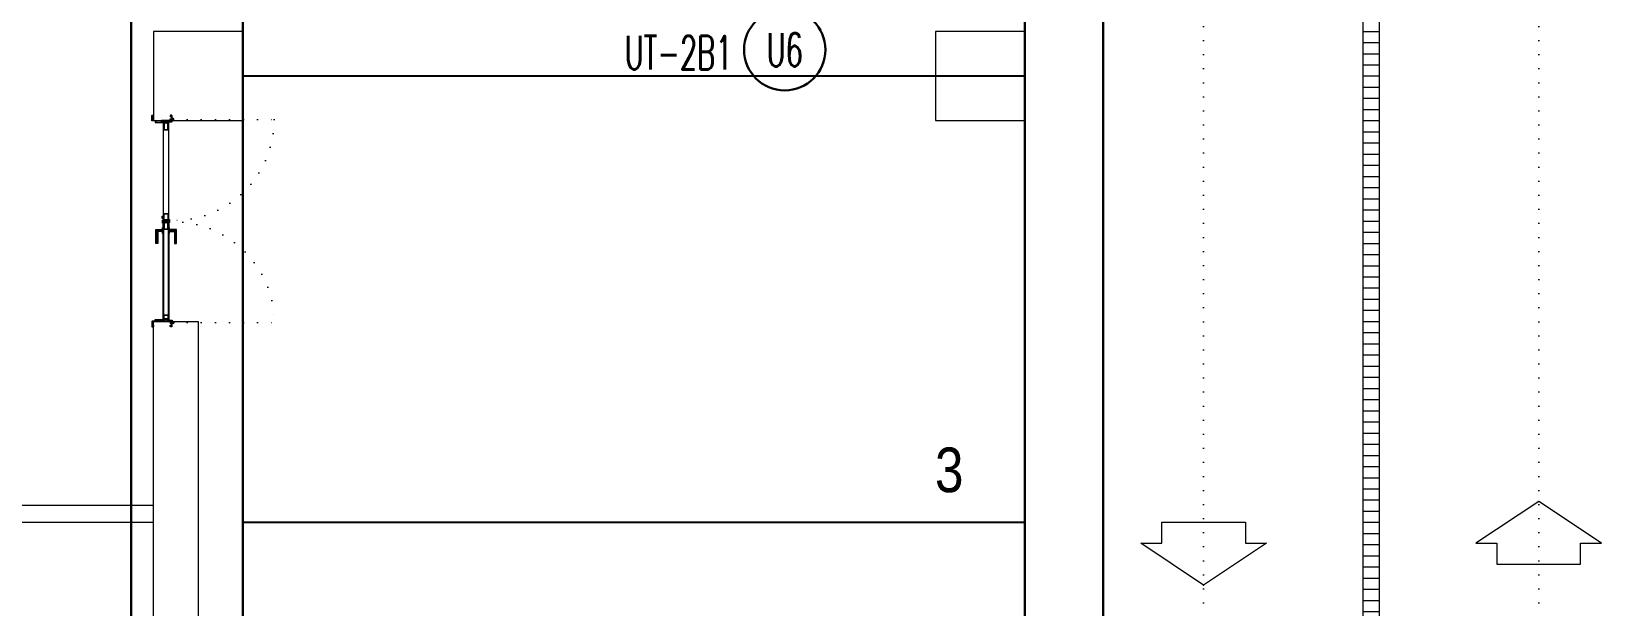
# Model space of a CAD drawing. Header units: metres. Extents: x -13194 to 152406, y -14653 to 29421.
# Drawn here: x 751 to 2156, y 1164 to 1680 of the extents above; entities that cross this region are included whole.
import ezdxf
from ezdxf.enums import TextEntityAlignment as Align

# ---------------------------------------------------------------- set-up
doc = ezdxf.new("R2010")
doc.units = ezdxf.units.M
doc.header["$LTSCALE"] = 100
doc.header["$MEASUREMENT"] = 0
doc.linetypes.add('DOT2', pattern=[0.125, 0, -0.125])
doc.linetypes.add('HIDDEN', pattern=[0.375, 0.25, -0.125])
doc.layers.get('0').update_dxf_attribs({"color": 9, "lineweight": 9})
for name, color, linetype, lineweight in [('00', 9, 'Continuous', 9), ('01', 9, 'Continuous', 9), ('05S', 9, 'Continuous', 9), ('06B', 9, 'Continuous', 9), ('06C', 9, 'Continuous', 9), ('06D', 9, 'Continuous', 9), ('09', 9, 'Continuous', 9), ('10', 9, 'Continuous', 9), ('20', 9, 'DOT2', 9), ('21', 9, 'Continuous', 9), ('E-KABLO', 7, 'Continuous', 30), ('E-LINYE', 7, 'Continuous', 30)]:
    doc.layers.add(name, color=color, linetype=linetype, lineweight=lineweight)
doc.styles.add('E-YAZI', font='txttw.shx')
doc.styles.add('MuuM_TEXT-STANDART', font='ARIALN.TTF')

# ---------------------------------------------------------------- blocks, each defined once
blk = doc.blocks.new('p-kolon_80x80')
blk.add_lwpolyline([(-40, -40), (40, -40), (40, 40), (-40, 40)], close=True)
blk = doc.blocks.new('2.bod.sitatik')
at = {"layer": '01'}
blk.add_lwpolyline([(860, -7750), (860, -7210), (900, -7210), (900, -7750)], close=True, dxfattribs=at)
for p in [(900, -6990), (1600, -6990)]:
    blk.add_blockref('p-kolon_80x80', p, dxfattribs=at)
blk = doc.blocks.new('p-işyeri')
at = {"color": 0, "const_width": 2}
blk.add_lwpolyline([(200, 0), (200, 700), (-200, 700), (-200, 0)], close=True, dxfattribs=at)
blk = doc.blocks.new('prf-scr2')
at = {"linetype": 'DOT2', "ltscale": 10}
blk.add_line((0, 0.2), (0, -1.1), dxfattribs=at)
for p, q in [((-0.1, -0.2), (0.1, -0.3)), ((0.1, -0.2), (-0.1, -0.2)), ((0.1, -0.3), (-0.1, -0.3)), ((-0.1, -0.3), (0.1, -0.4)), ((0.1, -0.4), (-0.1, -0.4)), ((0.1, -0.5), (-0.1, -0.4)), ((-0.1, -0.4), (0.1, -0.4)), ((0.1, -0.6), (-0.1, -0.5)), ((-0.1, -0.5), (0.1, -0.5)), ((-0.1, -0.6), (0.1, -0.7)), ((0.1, -0.6), (-0.1, -0.6)), ((-0.1, -0.6), (0.1, -0.6)), ((-0.1, -0.7), (0.1, -0.8)), ((0.1, -0.7), (-0.1, -0.7)), ((-0.1, -0.8), (0.1, -0.8)), ((0.1, -0.8), (-0.1, -0.8)), ((0.1, -0.2), (0, -0.1)), ((0, -0.2), (0.1, -0.2))]:
    blk.add_line(p, q)
blk.add_lwpolyline([(0.2, 0), (-0.2, 0), (-0.2, 0), (-0.1, -0.1), (0.1, -0.1), (0.2, 0), (0.2, 0)], close=True)
for points in [[(0.2, 0), (-0.2, 0)], [(-0.1, -0.1), (-0.1, -0.2), (-0.1, -0.2), (-0.1, -0.2), (-0.1, -0.2), (-0.1, -0.3), (-0.1, -0.3), (-0.1, -0.3), (-0.1, -0.3), (-0.1, -0.4), (-0.1, -0.4), (-0.1, -0.4), (-0.1, -0.4), (-0.1, -0.4), (-0.1, -0.5), (-0.1, -0.5), (-0.1, -0.5), (-0.1, -0.5), (-0.1, -0.5), (-0.1, -0.5), (-0.1, -0.6), (-0.1, -0.6), (-0.1, -0.6), (-0.1, -0.6), (-0.1, -0.6), (-0.1, -0.7), (-0.1, -0.7), (-0.1, -0.7), (-0.1, -0.7), (-0.1, -0.7), (-0.1, -0.8), (-0.1, -0.8), (-0.1, -0.8), (-0.1, -0.8), (0, -0.9), (0, -0.9), (0, -0.9), (0.1, -0.8), (0.1, -0.8), (0.1, -0.7), (0.1, -0.7), (0.1, -0.7), (0.1, -0.7), (0.1, -0.7), (0.1, -0.7), (0.1, -0.6), (0.1, -0.6), (0.1, -0.6), (0.1, -0.6), (0.1, -0.6), (0.1, -0.5), (0.1, -0.5), (0.1, -0.5), (0.1, -0.5), (0.1, -0.4), (0.1, -0.4), (0.1, -0.4), (0.1, -0.4), (0.1, -0.4), (0.1, -0.3), (0.1, -0.3), (0.1, -0.3), (0.1, -0.3), (0.1, -0.3), (0.1, -0.3), (0.1, -0.2), (0.1, -0.2), (0.1, -0.2), (0.1, -0.2), (0.1, -0.2), (0.1, -0.1)]]:
    blk.add_lwpolyline(points)
blk = doc.blocks.new('gr-p-barel kilitli kapı kolu')
at = {"layer": '05S'}
h = blk.add_hatch(color=256, dxfattribs=at)
h.paths.add_polyline_path([(1.3, 0.8), (-1.3, 0.8), (-1.3, 0.7), (1.3, 0.7)])
h.paths.add_polyline_path([(2.75, 0.7), (-2.75, 0.7), (-2.75, 0), (2.75, 0)])
h.paths.add_polyline_path([(-11.7, 4.9), (-11.7, 6.7), (0.9, 6.7), (0.9, 0.8), (-0.9, 0.8), (-0.9, 4.9)])
at = {"flags": 128}
for points in [[(-0.9, 0.8), (-0.9, 4.9), (-11.7, 4.9), (-11.7, 6.7), (0.9, 6.7), (0.9, 0.8)], [(-0.8, 5), (0.8, 6.6)]]:
    blk.add_lwpolyline(points, dxfattribs=at)
blk.add_lwpolyline([(-2.75, 0), (-2.75, 0.7), (2.75, 0.7), (2.75, 0)])
blk.add_lwpolyline([(-1.3, 0.7), (1.3, 0.7), (1.3, 0.8), (-1.3, 0.8)], close=True)
blk = doc.blocks.new('p-de-02')
at = {"layer": '06C'}
blk.add_lwpolyline([(106.3, -16.6, 1), (106.3, -15.8), (104.3, -15.8), (104.3, -16.6), (106.4, -16.6)], format="xyb", dxfattribs=at)
blk.add_arc((106.3, -16.2), 0.5, 233.1301, 126.8699, dxfattribs=at)
at = {"layer": '09'}
for p, q in [((108.1, -16.7), (108.1, -16.6)), ((108.2, -16.7), (108.2, -16.6)), ((108.3, -16.6), (108.3, -16.7)), ((108.4, -16.7), (108.4, -16.6)), ((108.5, -16.6), (108.5, -16.7)), ((108.6, -16.7), (108.6, -16.6)), ((108.7, -16.6), (108.7, -16.7)), ((108.8, -16.6), (108.8, -16.7)), ((109.3, -21.9), (109.3, -21.7)), ((109.4, -21.7), (109.4, -21.9)), ((109.5, -21.9), (109.5, -21.7)), ((109.6, -21.7), (109.6, -21.9)), ((109.7, -21.9), (109.7, -21.7)), ((109.8, -21.7), (109.8, -21.9)), ((109.9, -21.9), (109.9, -21.7)), ((110, -21.9), (110, -21.7))]:
    blk.add_line(p, q, dxfattribs=at)
at = {"layer": '10'}
for points in [[(14.2, -6.8, -0.414214), (14.3, -6.7), (18.7, -6.7, -0.414214), (18.8, -6.8), (18.8, -14.1), (19, -14.1), (19, -6.8, 0.414214), (18.7, -6.5), (14.3, -6.5, 0.414214), (14, -6.8), (14, -7.7, 0.414214), (14.3, -8), (15.4, -8), (15.4, -7.8), (14.3, -7.8, -0.414214), (14.2, -7.7)], [(19, -9.7, -0.414214), (19.3, -9.4), (20.3, -9.4, -0.414214), (20.6, -9.7), (20.6, -16.1, -0.414214), (20.3, -16.4, -0.414214), (20, -16.1), (20, -15.2), (19, -15.2), (19, -24.2, -0.414214), (18.7, -24.5), (14.3, -24.5, -0.414214), (14, -24.2), (14, -23.3, -0.414214), (14.3, -23), (15.4, -23), (15.4, -23.2), (14.3, -23.2, 0.414214), (14.2, -23.3), (14.2, -24.2, 0.414214), (14.3, -24.3), (18.7, -24.3, 0.414214), (18.8, -24.2), (18.8, -15), (20.2, -15), (20.2, -16.1, 0.414214), (20.3, -16.2, 0.414214), (20.4, -16.1), (20.4, -9.7, 0.414214), (20.3, -9.6), (19.3, -9.6, 0.414214), (19.2, -9.7), (19.2, -10.6), (19, -10.6)], [(198.6, -9.7, 0.414214), (198.3, -9.4), (197.3, -9.4, 0.414214), (197, -9.7), (197, -16.1, 0.414214), (197.3, -16.4, 0.414214), (197.6, -16.1), (197.6, -15.2), (198.6, -15.2), (198.6, -24.2, 0.414214), (198.9, -24.5), (203.3, -24.5, 0.414214), (203.6, -24.2), (203.6, -23.3, 0.414214), (203.3, -23), (202.2, -23), (202.2, -23.2), (203.3, -23.2, -0.414214), (203.4, -23.3), (203.4, -24.2, -0.414214), (203.3, -24.3), (198.9, -24.3, -0.414214), (198.8, -24.2), (198.8, -15), (197.4, -15), (197.4, -16.1, -0.414214), (197.3, -16.2, -0.414214), (197.2, -16.1), (197.2, -9.7, -0.414214), (197.3, -9.6), (198.3, -9.6, -0.414214), (198.4, -9.7), (198.4, -10.6), (198.6, -10.6)], [(203.4, -6.8, 0.414214), (203.3, -6.7), (198.9, -6.7, 0.414214), (198.8, -6.8), (198.8, -14.1), (198.6, -14.1), (198.6, -6.8, -0.414214), (198.9, -6.5), (203.3, -6.5, -0.414214), (203.6, -6.8), (203.6, -7.7, -0.414214), (203.3, -8), (202.2, -8), (202.2, -7.8), (203.3, -7.8, 0.414214), (203.4, -7.7)], [(18.4, -25), (19.8, -24.4), (19.8, -21.5), (20, -21.5), (20, -24.5), (18.5, -25.2, -14.796002)], [(199.2, -25), (197.8, -24.4), (197.8, -21.5), (197.6, -21.5), (197.6, -24.5), (199.1, -25.2, 14.796002)]]:
    blk.add_lwpolyline(points, format="xyb", close=True, dxfattribs=at)
for points in [[(108.2, -20.1), (108.2, -18.1), (108.5, -18.1), (108.5, -17), (20.3, -17), (20.3, -18.1), (20.6, -18.1), (20.6, -20.1), (20.3, -20.1), (20.3, -18.3), (20, -18.3), (20, -16.7), (108.8, -16.7), (108.8, -18.3), (108.5, -18.3), (108.5, -20.1)], [(108.2, -18.1), (108.2, -20.1), (108.8, -20.1), (108.8, -21.7), (20, -21.7), (20, -20.1), (20.6, -20.1), (20.6, -18.1), (20.9, -18.1), (20.9, -20.3), (20.3, -20.3), (20.3, -21.4), (108.5, -21.4), (108.5, -20.3), (107.9, -20.3), (107.9, -18.1), (108.2, -18.1)], [(109.9, -20.1), (109.9, -18.1), (109.6, -18.1), (109.6, -17), (197.3, -17), (197.3, -18.1), (197, -18.1), (197, -20.1), (197.3, -20.1), (197.3, -18.3), (197.6, -18.3), (197.6, -16.7), (109.3, -16.7), (109.3, -18.3), (109.6, -18.3), (109.6, -20.1)], [(109.9, -18.1), (109.9, -20.1), (109.3, -20.1), (109.3, -21.7), (197.6, -21.7), (197.6, -20.1), (197, -20.1), (197, -18.1), (196.7, -18.1), (196.7, -20.3), (197.3, -20.3), (197.3, -21.4), (109.6, -21.4), (109.6, -20.3), (110.2, -20.3), (110.2, -18.1), (109.9, -18.1)]]:
    blk.add_lwpolyline(points, dxfattribs=at)
for points in [[(20.9, -17.2), (26.9, -17.2), (26.9, -21.2), (20.9, -21.2)], [(21.2, -17.5), (26.6, -17.5), (26.6, -20.9), (21.2, -20.9)], [(107.9, -17.2), (101.9, -17.2), (101.9, -21.2), (107.9, -21.2)], [(107.6, -17.5), (102.2, -17.5), (102.2, -20.9), (107.6, -20.9)], [(108.1, -22.4), (110, -22.4), (110, -21.9), (108.1, -21.9), (107.5, -21.9), (107.5, -22.4)], [(110, -16.1), (108.1, -16.1), (108.1, -16.6), (110.6, -16.6), (110.6, -16.6), (110.6, -16.1)], [(110.2, -17.2), (116.2, -17.2), (116.2, -21.2), (110.2, -21.2)], [(110.5, -17.5), (115.9, -17.5), (115.9, -20.9), (110.5, -20.9)], [(196.7, -17.2), (192.7, -17.2), (192.7, -21.2), (196.7, -21.2)], [(196.4, -17.5), (193, -17.5), (193, -20.9), (196.4, -20.9)]]:
    blk.add_lwpolyline(points, close=True, dxfattribs=at)
for centre in [(17.8, -25.5), (199.8, -25.5)]:
    blk.add_circle(centre, 0.55, dxfattribs=at)
at = {"layer": '20'}
for p, q in [((17.8, -25.5), (17.8, -116)), ((199.8, -25.5), (199.8, -116))]:
    blk.add_line(p, q, dxfattribs=at)
at = {"layer": '20', "linetype": 'HIDDEN'}
for points in [[(18.6, -24.3), (18.6, -23), (17.1, -23), (17.1, -24.3)], [(18.4, -25), (18.4, -23.2), (17.3, -23.2), (17.3, -25)], [(199, -24.3), (199, -23), (200.5, -23), (200.5, -24.3)], [(199.2, -25), (199.2, -23.2), (200.3, -23.2), (200.3, -25)]]:
    blk.add_lwpolyline(points, dxfattribs=at)
at = {"layer": '20'}
for centre, start, end in [((17.8, -25.5), 270, 2.4057), ((199.8, -25.5), 177.5943, 270)]:
    blk.add_arc(centre, 90.5, start, end, dxfattribs=at)
at = {"layer": '06B', "xscale": -1}
blk.add_blockref('gr-p-barel kilitli kapı kolu', (117.3, -16.7), dxfattribs=at)
at = {"layer": '06B', "rotation": 180}
blk.add_blockref('gr-p-barel kilitli kapı kolu', (117.3, -21.7), dxfattribs=at)
at = {"layer": '10', "xscale": -1, "rotation": 90}
for p in [(20.3, -19.2), (109.6, -19.2)]:
    blk.add_blockref('prf-scr2', p, dxfattribs=at)
at = {"layer": '10', "rotation": 270}
for p in [(108.5, -19.2), (197.3, -19.2)]:
    blk.add_blockref('prf-scr2', p, dxfattribs=at)
blk = doc.blocks.new('p-ızgara')
at = {"layer": '06D'}
h = blk.add_hatch(dxfattribs=at)
h.set_pattern_fill('_USER', color=252, scale=10, angle=180, style=0, pattern_type=0)
h.set_pattern_definition([(180, (-7e-12, -8630), (-1e-15, -10), [])])
h.paths.add_polyline_path([(1942.5, -4975), (1942.5, -8278.5), (1957.5, -8278.5), (1957.5, -4975)])
blk.add_lwpolyline([(1942.5, -4975), (1942.5, -8278.5), (1957.5, -8278.5), (1957.5, -4975)], close=True, dxfattribs=at)
blk = doc.blocks.new('0_arrow1')
at = {"linetype": 'ByBlock', "lineweight": -2}
blk.add_lwpolyline([(15, -22.5), (-15, -22.5), (-15, -15), (-22.5, -15), (0, 0), (22.5, -15), (15, -15)], close=True, dxfattribs=at)
blk.add_point((0, 0))
blk = doc.blocks.new('2.bod.Mimari')
at = {"layer": '00'}
blk.add_lwpolyline([(40, -7375), (40, -7390), (860, -7390), (860, -7375)], close=True, dxfattribs=at)
at = {"layer": '06D', "linetype": 'DOT2'}
for points in [[(1800, -4350), (1800, -7755), (1800, -8105)], [(2100, -4350), (2100, -7755), (2100, -8105)]]:
    blk.add_lwpolyline(points, dxfattribs=at)
at = {"layer": '06D'}
blk.add_blockref('p-ızgara', (0, 0), dxfattribs=at)
at = {"layer": '06D', "color": 89, "linetype": 'HIDDEN', "true_color": 0x2e4d23, "rotation": 90}
for p in [(1640, -6790), (1640, -7190), (1640, -7590)]:
    blk.add_blockref('p-işyeri', p, dxfattribs=at)
at = {"layer": '06D', "xscale": -2.5, "yscale": 2.5, "zscale": 2.5}
blk.add_blockref('0_arrow1', (2100, -7371.25), dxfattribs=at)
at = {"layer": '06D', "xscale": 2.5, "yscale": 2.5, "zscale": 2.5, "rotation": 180}
blk.add_blockref('0_arrow1', (1800, -7446.25), dxfattribs=at)
at = {"layer": '10', "xscale": -1, "rotation": 90}
blk.add_blockref('p-de-02', (852, -7011.2), dxfattribs=at)
at = {"layer": '21', "style": 'MuuM_TEXT-STANDART'}
blk.add_text('3', height=40, dxfattribs=at).set_placement((1585, -7375), align=Align.BOTTOM_RIGHT)

msp = doc.modelspace()

# ---------------------------------------------------------------- linework, layer by layer
at = {"layer": 'E-KABLO', "color": 6}
for p, q in [((1710, 3330), (1710, 146.8)), ((840, 343.1), (840, 2380))]:
    msp.add_line(p, q, dxfattribs=at)
at = {"layer": 'E-LINYE', "color": 7, "linetype": 'Continuous'}
msp.add_circle((1425, 1663.5), 36.4, dxfattribs=at)

# ---------------------------------------------------------------- block references
for name in ['2.bod.sitatik', '2.bod.Mimari']:
    msp.add_blockref(name, (0, 8630))

# ---------------------------------------------------------------- texts
at = {"layer": 'E-LINYE', "color": 3, "linetype": 'Continuous', "style": 'E-YAZI', "width": 0.6}
for s, p in [('UT-2B1', (1330, 1660.9)), ('U6', (1425, 1663.5))]:
    msp.add_text(s, height=30, dxfattribs=at).set_placement(p, align=Align.MIDDLE_CENTER)

doc.saveas('drawing.dxf')
